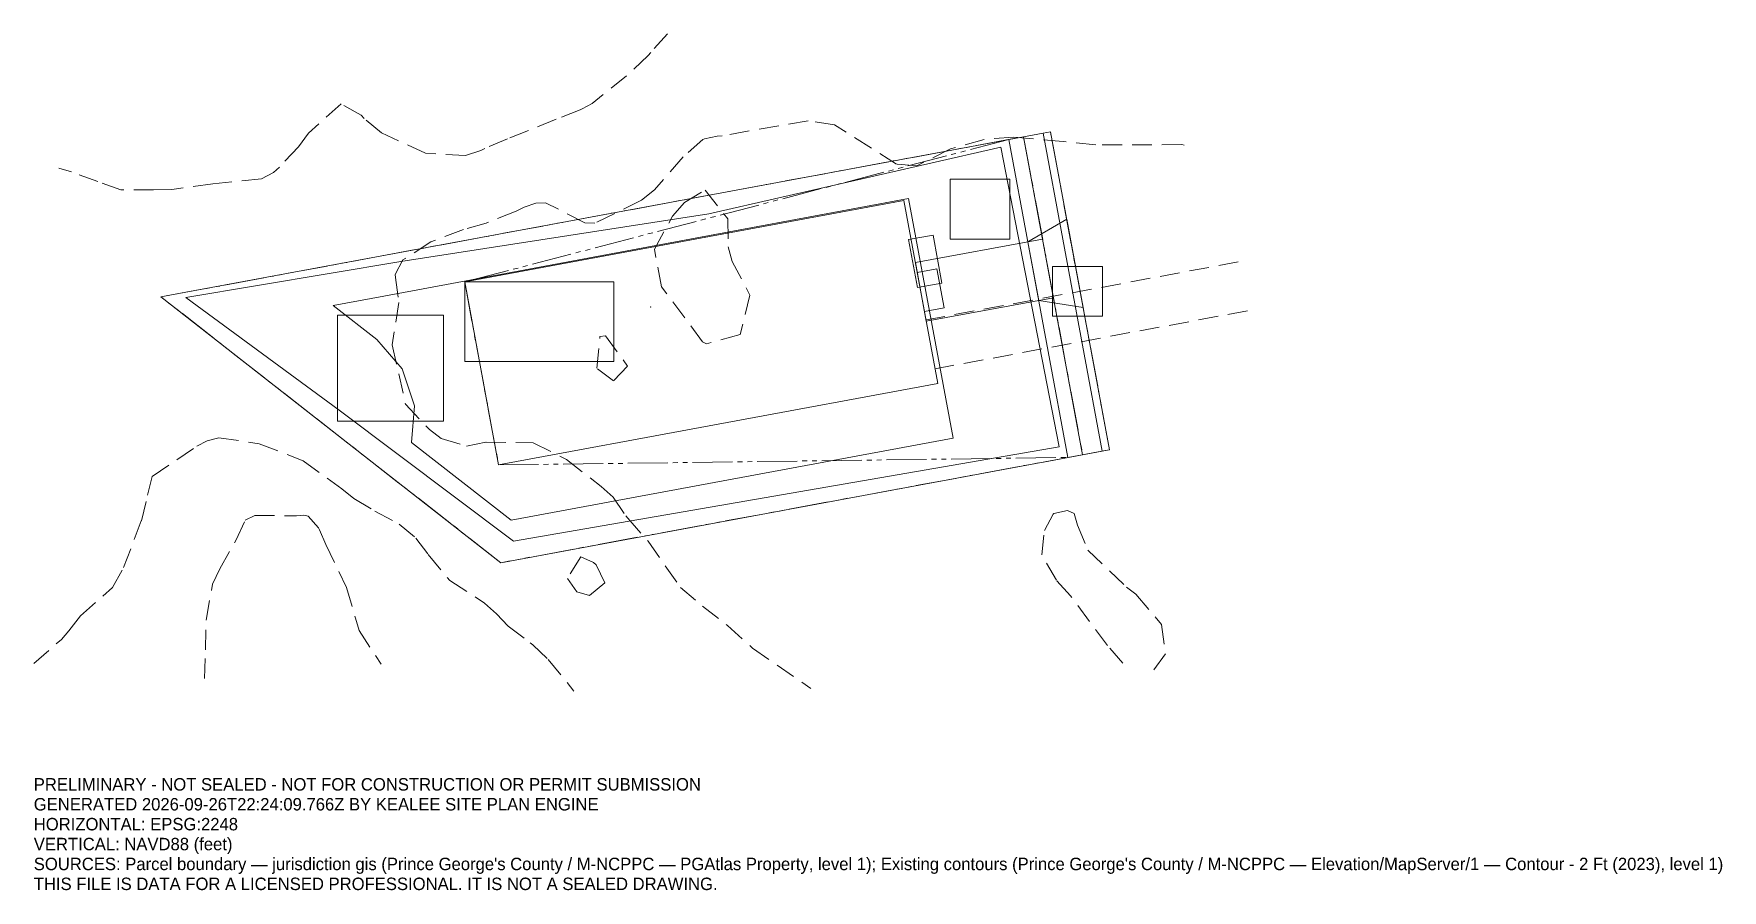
# Model space of a CAD drawing. Extents: x 1340229 to 1340569, y 440075 to 440247.
import ezdxf

# ---------------------------------------------------------------- set-up
doc = ezdxf.new("R2010")
doc.units = 0
doc.linetypes.add('DASHED', pattern=[6, 4, -2])
doc.linetypes.add('PHANTOM', pattern=[13, 8, -1, 1, -1, 1, -1])
for name, color, linetype, lineweight in [('C-ANNO-NPLT', 250, 'Continuous', 0), ('C-BLDG-FTPR-N', 6, 'Continuous', 0), ('C-LODS', 30, 'PHANTOM', 0), ('C-PVMT', 8, 'Continuous', 0), ('C-SITE-N', 6, 'Continuous', 0), ('C-STRM-AREA', 150, 'PHANTOM', 0), ('C-SWMG', 92, 'Continuous', 0), ('C-TOPO-MAJR-E', 32, 'DASHED', 0), ('C-TOPO-SPOT', 7, 'Continuous', 0), ('C-TOPO-SURF', 253, 'Continuous', 0), ('C-UTIL', 4, 'DASHED', 0), ('L-PLNT-TREE', 90, 'Continuous', 0), ('V-PROP-BNDY', 7, 'Continuous', 0)]:
    doc.layers.add(name, color=color, linetype=linetype, lineweight=lineweight)

msp = doc.modelspace()

# ---------------------------------------------------------------- linework, layer by layer
at = {"layer": 'C-BLDG-FTPR-N'}
msp.add_lwpolyline([(1340410.86, 440176.76), (1340404.04, 440213.54), (1340315.76, 440197.16), (1340322.58, 440160.38), (1340410.86, 440176.76)], close=True, dxfattribs=at)
at = {"layer": 'C-LODS'}
msp.add_lwpolyline([(1340315.76, 440197.16), (1340322.58, 440160.38), (1340437.02, 440161.88), (1340445.37, 440163.43), (1340440.06, 440192.05), (1340433.51, 440227.34), (1340432.04, 440227.07), (1340428.11, 440226.34), (1340425.16, 440225.79), (1340315.76, 440197.16)], close=True, dxfattribs=at)
at = {"layer": 'C-PVMT'}
for points in [[(1340445.37, 440163.43), (1340433.51, 440227.34), (1340432.04, 440227.07), (1340443.9, 440163.16), (1340445.37, 440163.43)], [(1340439.97, 440162.43), (1340428.11, 440226.34), (1340425.16, 440225.79), (1340437.02, 440161.88), (1340439.97, 440162.43)], [(1340406.78, 440196.04), (1340411.69, 440196.95), (1340409.9, 440206.59), (1340404.99, 440205.68), (1340406.78, 440196.04)], [(1340436.78, 440209.75), (1340440.06, 440192.05), (1340431.16, 440193.45), (1340428.97, 440205.25), (1340436.78, 440209.75)], [(1340434.11, 440193.99), (1340431.92, 440205.79), (1340406.35, 440201.05), (1340408.54, 440189.25), (1340434.11, 440193.99)], [(1340412.11, 440191.95), (1340410.65, 440199.81), (1340406.72, 440199.08), (1340408.18, 440191.22), (1340412.11, 440191.95)]]:
    msp.add_lwpolyline(points, close=True, dxfattribs=at)
at = {"layer": 'C-SITE-N'}
for points in [[(1340423.56, 440224.26), (1340435.23, 440164.05), (1340325.55, 440145.05), (1340290.54, 440171.42), (1340259.7, 440194.06), (1340302.95, 440201.3), (1340364.83, 440210.85), (1340423.56, 440224.26)], [(1340289.35, 440192.45), (1340298.11, 440185.61), (1340303.2, 440179.69), (1340305.64, 440172.28), (1340305.09, 440164.91), (1340325.1, 440149.26), (1340413.92, 440165.74), (1340404.98, 440213.91), (1340368.94, 440207.22), (1340368.94, 440207.22), (1340368.94, 440207.22), (1340299.49, 440194.33), (1340289.35, 440192.45)], [(1340315.76, 440181.16), (1340345.76, 440181.16), (1340345.76, 440197.16), (1340315.76, 440197.16), (1340315.76, 440181.16)]]:
    msp.add_lwpolyline(points, close=True, dxfattribs=at)
at = {"layer": 'C-STRM-AREA'}
msp.add_lwpolyline([(1340428.11, 440226.34), (1340439.97, 440162.43), (1340323.02, 440140.74), (1340285.79, 440169.85), (1340254.71, 440194.16), (1340298.03, 440202.2), (1340367.48, 440215.09), (1340428.11, 440226.34)], close=True, dxfattribs=at)
at = {"layer": 'C-SWMG'}
msp.add_lwpolyline([(1340290.22, 440169.15), (1340311.53, 440169.15), (1340311.53, 440190.46), (1340290.22, 440190.46), (1340290.22, 440169.15)], close=True, dxfattribs=at)
at = {"layer": 'C-TOPO-MAJR-E'}
for points in [[(1340356.53, 440247.04), (1340353.16, 440243.27), (1340352.67, 440242.68), (1340348.3, 440238.59), (1340341.37, 440233.04), (1340339.38, 440231.94), (1340338.94, 440231.77)], [(1340334.14, 440229.85), (1340324.34, 440225.94), (1340319.78, 440224.01), (1340319.01, 440223.61), (1340315.94, 440222.55), (1340307.87, 440223.04), (1340299.06, 440227.11), (1340295.57, 440230.01), (1340294.95, 440230.68), (1340290.91, 440232.97), (1340284.36, 440227.07), (1340282.36, 440224.35), (1340278.53, 440220.22), (1340277.33, 440219.18), (1340274.93, 440217.92), (1340265.13, 440216.9), (1340256.91, 440215.74), (1340253.23, 440215.71)], [(1340338.94, 440231.77), (1340334.14, 440229.85)], [(1340460.4, 440224.63), (1340459.91, 440224.77), (1340442.63, 440224.71), (1340436.09, 440225.42), (1340426.15, 440226.25), (1340420.18, 440225.82), (1340413.43, 440223.91), (1340406.68, 440220.51), (1340402.59, 440220.84), (1340390.13, 440228.71), (1340384.79, 440229.57), (1340367.51, 440226.56), (1340366.48, 440226.44), (1340363.95, 440225.95), (1340363.66, 440225.79), (1340359.67, 440222.29), (1340353.91, 440215.65), (1340351.3, 440213.57), (1340341.9, 440208.96), (1340339.94, 440209.02), (1340332.03, 440213.08), (1340330.04, 440213.03), (1340327.7, 440212.17), (1340326.1, 440211.4), (1340320.11, 440209), (1340315.54, 440207.69), (1340308.94, 440205.21), (1340303.35, 440201.59), (1340301.79, 440198.64), (1340301.86, 440198.04), (1340302.5, 440193.05), (1340301.19, 440184.54), (1340303.87, 440172.59), (1340308.66, 440167.49), (1340311.01, 440165.7), (1340316.1, 440164.19), (1340320.05, 440164.94), (1340329.5, 440164.84), (1340336.25, 440161.48), (1340343.17, 440156.08), (1340345.58, 440153.9), (1340348.13, 440150.18), (1340348.53, 440149.68), (1340352.64, 440145.04), (1340359.13, 440135.77), (1340363.59, 440131.98), (1340368.6, 440128.1), (1340373.63, 440123.54), (1340385.31, 440115.48)], [(1340242.04, 440217.35), (1340236.74, 440219.29), (1340234.16, 440220.03)], [(1340253.23, 440215.71), (1340246.65, 440215.67), (1340242.04, 440217.35)], [(1340368.63, 440209.86), (1340368.75, 440204.21), (1340369.51, 440201.3), (1340373.1, 440194.53), (1340371.12, 440186.59), (1340364.34, 440184.75), (1340363.58, 440185.15), (1340355.35, 440196.19), (1340353.89, 440203.74), (1340357.54, 440210.36), (1340359.96, 440213.12), (1340364.12, 440215.63), (1340368.63, 440209.86)], [(1340345.69, 440177.29), (1340342.3, 440179.82), (1340342.94, 440186.2), (1340344.06, 440186.34), (1340348.5, 440180.23), (1340345.69, 440177.29)], [(1340229.14, 440120.47), (1340234.73, 440125.32), (1340236.2, 440127.04), (1340238.52, 440130.07), (1340244.94, 440135.73), (1340247.21, 440139.77), (1340250.77, 440149.15), (1340252.01, 440154.28), (1340252.95, 440158.09), (1340261.95, 440164.16), (1340264.02, 440165.23), (1340266.34, 440165.86), (1340274.46, 440164.66), (1340283.26, 440161.2), (1340291.09, 440155.59), (1340293.51, 440153.61), (1340297.69, 440151.07), (1340302.59, 440148.49), (1340305.93, 440145.66), (1340308.44, 440142.41), (1340312.8, 440137.13), (1340319.77, 440132.63), (1340322.13, 440130.46), (1340324.51, 440127.97), (1340328.9, 440124.65), (1340329.43, 440124.25), (1340332.55, 440121.29), (1340337.73, 440114.94)], [(1340263.48, 440117.47), (1340263.65, 440123.24), (1340263.78, 440129.22), (1340265.07, 440136.44), (1340266.56, 440139.51), (1340269.81, 440145.31), (1340271.64, 440149.27), (1340273.56, 440150.25), (1340281.92, 440150.15), (1340283.45, 440150.28)], [(1340283.45, 440150.28), (1340284.31, 440150.12), (1340286.4, 440147.75), (1340286.59, 440147.32)], [(1340448.07, 440120.55), (1340444.95, 440124.07), (1340437.52, 440134.11), (1340434.69, 440137.2), (1340431.75, 440142.31), (1340432.28, 440147.19), (1340434.02, 440150.47), (1340434.18, 440150.62), (1340436.95, 440151.24)], [(1340436.95, 440151.24), (1340438.27, 440150.6), (1340438.95, 440148.27), (1340441, 440143.24), (1340448.78, 440135.83), (1340450.68, 440134.41), (1340455.82, 440128.34), (1340456.64, 440122.43), (1340453.74, 440118.49)], [(1340286.59, 440147.32), (1340287.87, 440144.38), (1340292.03, 440135.77), (1340293.81, 440129.58), (1340294.52, 440127.09), (1340298.94, 440120.37)], [(1340342.17, 440140.28), (1340341.66, 440140.78), (1340339.11, 440141.91), (1340336.4, 440137.58), (1340338.33, 440134.88), (1340340.85, 440134.12), (1340343.94, 440136.7), (1340342.17, 440140.28)]]:
    msp.add_lwpolyline(points, dxfattribs=at)
at = {"layer": 'C-TOPO-SPOT'}
msp.add_point((1340353.15, 440192.14), dxfattribs=at)
at = {"layer": 'C-TOPO-SURF'}
msp.add_lwpolyline([(1340443.9, 440163.16), (1340432.04, 440227.07), (1340428.11, 440226.34), (1340439.97, 440162.43), (1340443.9, 440163.16)], close=True, dxfattribs=at)
at = {"layer": 'C-UTIL'}
for points in [[(1340471.27, 440201.19), (1340408.49, 440189.54)], [(1340473.09, 440191.36), (1340410.31, 440179.71)]]:
    msp.add_lwpolyline(points, dxfattribs=at)
at = {"layer": 'L-PLNT-TREE'}
for points in [[(1340413.37, 440205.79), (1340425.37, 440205.79), (1340425.37, 440217.79), (1340413.37, 440217.79), (1340413.37, 440205.79)], [(1340433.95, 440190.3), (1340443.95, 440190.3), (1340443.95, 440200.3), (1340433.95, 440200.3), (1340433.95, 440190.3)]]:
    msp.add_lwpolyline(points, close=True, dxfattribs=at)
at = {"layer": 'V-PROP-BNDY'}
msp.add_lwpolyline([(1340428.11, 440226.34), (1340439.97, 440162.43), (1340323.02, 440140.74), (1340285.79, 440169.85), (1340254.71, 440194.16), (1340298.03, 440202.2), (1340367.48, 440215.09), (1340428.11, 440226.34)], close=True, dxfattribs=at)

# ---------------------------------------------------------------- texts
at = {"layer": 'C-ANNO-NPLT'}
for s, p in [('PRELIMINARY - NOT SEALED - NOT FOR CONSTRUCTION OR PERMIT SUBMISSION', (1340229.14, 440094.94)), ('GENERATED 2026-09-26T22:24:09.766Z BY KEALEE SITE PLAN ENGINE', (1340229.14, 440090.94)), ('HORIZONTAL: EPSG:2248', (1340229.14, 440086.94)), ('VERTICAL: NAVD88 (feet)', (1340229.14, 440082.94)), ("SOURCES: Parcel boundary — jurisdiction gis (Prince George's County / M-NCPPC — PGAtlas Property, level 1); Existing contours (Prince George's County / M-NCPPC — Elevation/MapServer/1 — Contour - 2 Ft (2023), level 1)", (1340229.14, 440078.94)), ('THIS FILE IS DATA FOR A LICENSED PROFESSIONAL. IT IS NOT A SEALED DRAWING.', (1340229.14, 440074.94))]:
    msp.add_text(s, height=2.5, dxfattribs=at).set_placement(p)

doc.saveas('drawing.dxf')
